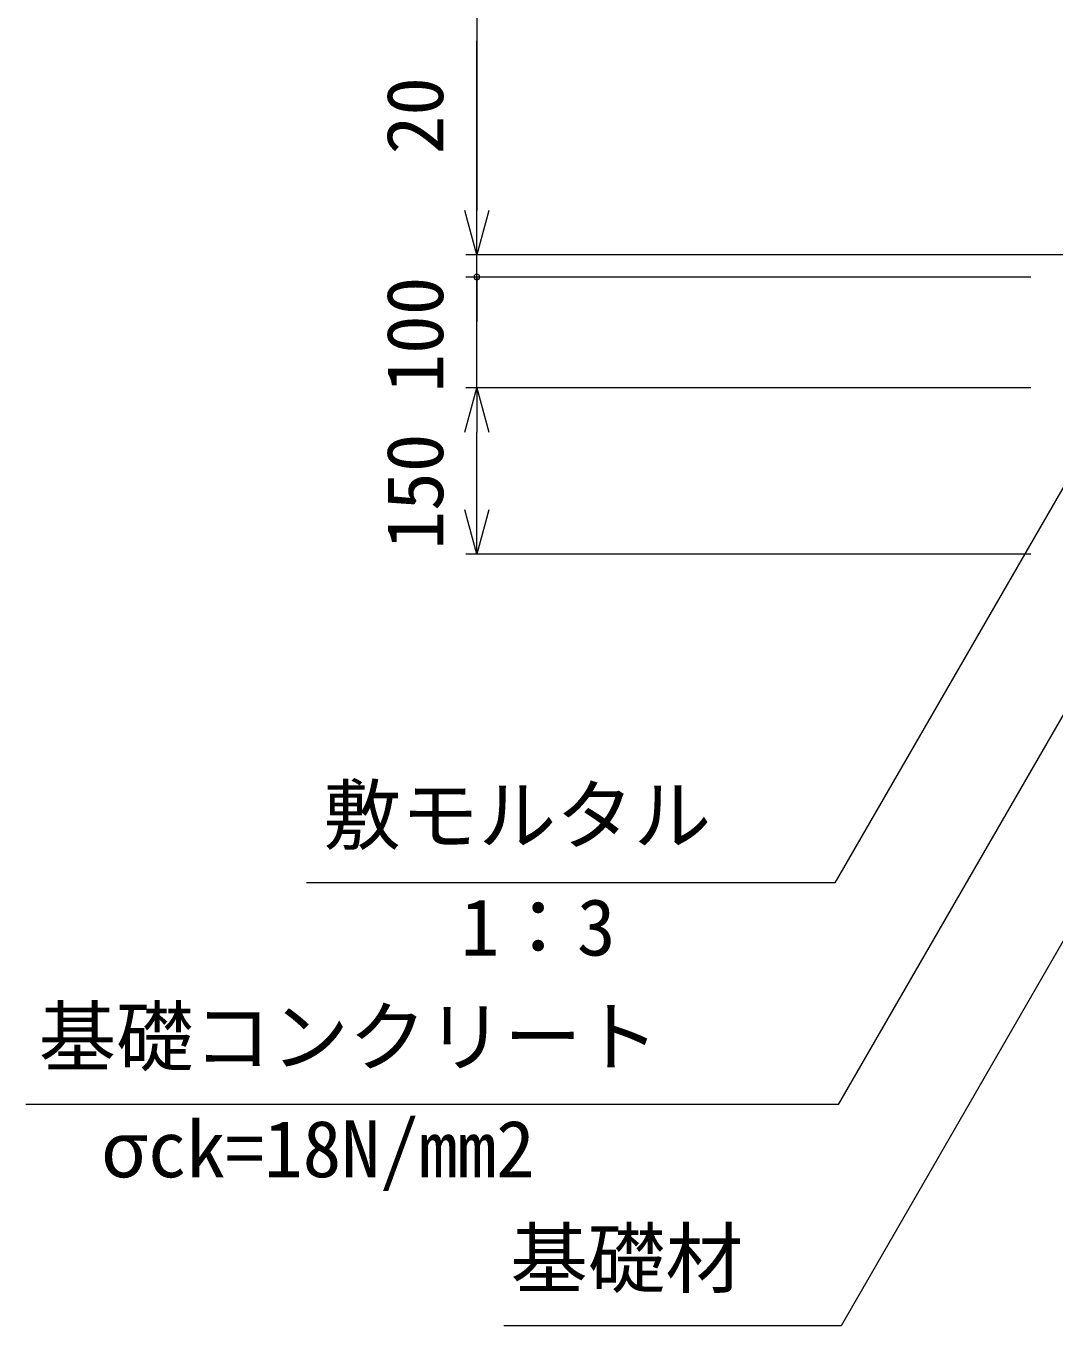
# Model space of a CAD drawing. Units: millimetres, scale not verified. Extents: x -252 to 252048, y 18866 to 78266.
# Drawn here: x 33350 to 37988, y 59877 to 65742 of the extents above; entities that cross this region are included whole.
import ezdxf
from ezdxf.enums import TextEntityAlignment as Align

# ---------------------------------------------------------------- set-up
doc = ezdxf.new("R2010")
doc.units = ezdxf.units.MM
doc.header["$LTSCALE"] = 300
for name, color, linetype, lineweight in [('0_2', 1, 'Continuous', 18), ('D-STR-DIM', 7, 'Continuous', 18), ('D-STR-HTXT', 7, 'Continuous', 18)]:
    doc.layers.add(name, color=color, linetype=linetype, lineweight=lineweight)
doc.styles.add('ＭＳ ゴシック', font='')
doc.styles.get('ＭＳ ゴシック').set_extended_font_data('MS Gothic')

msp = doc.modelspace()

# ---------------------------------------------------------------- linework, layer by layer
at = {"layer": '0_2'}
for p, q in [((35383.9, 64709.6), (35330.3, 64909.6)), ((35383.9, 64709.6), (35330.3, 64909.6)), ((35437.4, 64909.6), (35383.9, 64709.6)), ((35383.9, 64709.6), (35383.9, 64909.6)), ((35437.4, 64909.6), (35383.9, 64709.6)), ((35383.9, 64709.6), (35383.9, 64909.6)), ((35330.3, 63909.6), (35383.9, 64109.6)), ((35383.9, 64109.6), (35437.4, 63909.6)), ((35383.9, 64109.6), (35383.9, 63909.6)), ((35383.9, 63359.6), (35330.3, 63559.6)), ((35437.4, 63559.6), (35383.9, 63359.6)), ((35383.9, 63359.6), (35383.9, 63559.6))]:
    msp.add_line(p, q, dxfattribs=at)
for start, end in [(90, 270), (90, 270), (270, 90), (270, 90)]:
    msp.add_arc((35383.9, 64609.6), 12.5, start, end, dxfattribs=at)
at = {"layer": 'D-STR-DIM'}
for p, q in [((35383.9, 70509.6), (35383.9, 64909.6)), ((35383.9, 64909.6), (35383.9, 65675.3)), ((38133.9, 64709.6), (35333.9, 64709.6)), ((38133.9, 64709.6), (35333.9, 64709.6)), ((35383.9, 64609.6), (35383.9, 64709.6)), ((37883.9, 64609.6), (35333.9, 64609.6)), ((37883.9, 64609.6), (35333.9, 64609.6)), ((35383.9, 64109.6), (35383.9, 64609.6)), ((35383.9, 64609.6), (35383.9, 64409.6)), ((37883.9, 64109.6), (35333.9, 64109.6)), ((37883.9, 64109.6), (35333.9, 64109.6)), ((35383.9, 63559.6), (35383.9, 63909.6)), ((37883.9, 63359.6), (35333.9, 63359.6))]:
    msp.add_line(p, q, dxfattribs=at)
at = {"layer": 'D-STR-HTXT'}
for p, q in [((38515.4, 64503.7), (36998.9, 61876.9)), ((38906.5, 64154.7), (37013.6, 60876.9)), ((39062.5, 63409.1), (37028.4, 59876.9)), ((36998.9, 61876.9), (34614.7, 61876.9)), ((37013.6, 60876.9), (33349.6, 60876.9)), ((37028.4, 59876.9), (35505.6, 59876.9))]:
    msp.add_line(p, q, dxfattribs=at)

# ---------------------------------------------------------------- texts
at = {"layer": 'D-STR-DIM', "color": 1, "style": 'ＭＳ ゴシック'}
for s, p in [('20', (35308.9, 65163.2)), (' 100', (35308.9, 63913.6)), ('150', (35308.9, 63380.1))]:
    msp.add_text(s, height=256.6, rotation=90, dxfattribs=at).set_placement(p, align=Align.BOTTOM_LEFT)
at = {"layer": 'D-STR-HTXT', "color": 1, "style": 'ＭＳ ゴシック'}
for s, p in [('敷モルタル', (34691.5, 61976.9)), ('1：3', (35310.9, 61471.2)), ('基礎コンクリート', (33406.5, 60976.9)), ('σck=18N/mm2', (33687.1, 60471.2)), ('基礎材', (35535, 59976.9))]:
    msp.add_text(s, height=256.6, dxfattribs=at).set_placement(p, align=Align.BOTTOM_LEFT)

doc.saveas('drawing.dxf')
